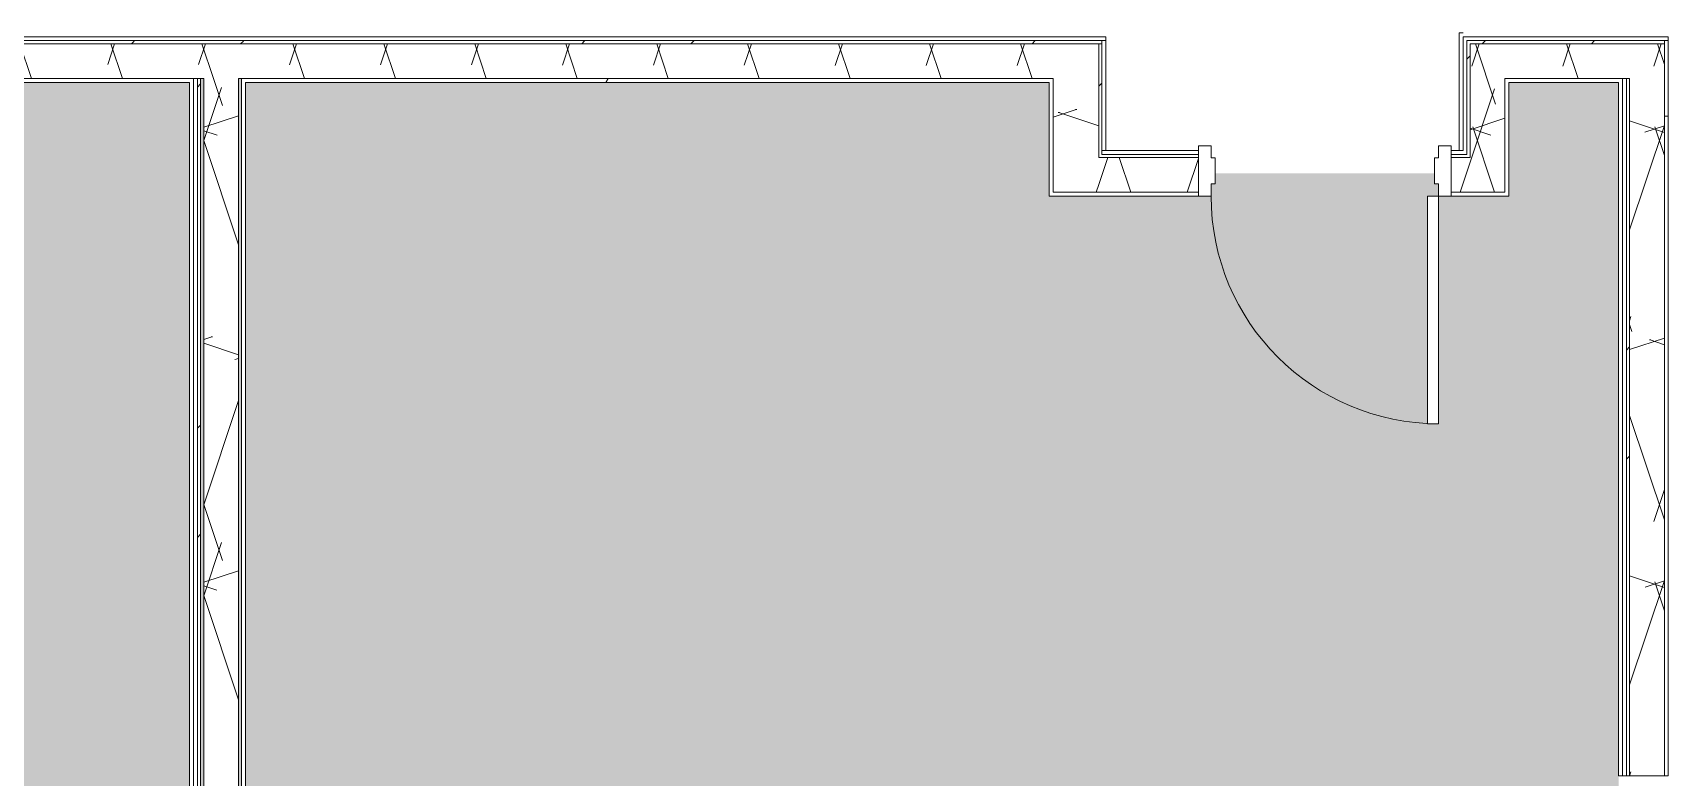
# Model space of a CAD drawing. Header units: inches. Extents: x -1551 to 2054, y 9767 to 12269.
# Drawn here: x 1000 to 1258.9, y 10263.5 to 10381.3 of the extents above; entities that cross this region are included whole.
import ezdxf

# ---------------------------------------------------------------- set-up
doc = ezdxf.new("R2010")
doc.units = ezdxf.units.IN
doc.header["$MEASUREMENT"] = 0
for name, color, linetype, lineweight in [('A-AREA-PATT-2', 254, 'Continuous', 9), ('A-AREA-PATT-8', 253, 'Continuous', 9), ('A-DOOR', 31, 'Continuous', 9), ('A-DOOR-FRAM', 31, 'Continuous', 9), ('A-WALL', 113, 'Continuous', 9), ('A-WALL-PATT-1', 8, 'Continuous', 9), ('A-WALL-PATT-2', 253, 'Continuous', 9), ('A-WALL-PATT-3', 7, 'Continuous', 9), ('A-WALL-PATT-5', 111, 'Continuous', 9), ('I-WALL', 2, 'Continuous', 9), ('I-WALL-1', 1, 'Continuous', 5)]:
    doc.layers.add(name, color=color, linetype=linetype, lineweight=lineweight)
pattern_1 = [(0, (3964.78, 0), (115.2, 28.8), [4.752, -81.648, 4.752, -81.648, -460.8]), (0, (3964.78, 0), (115.2, 28.8), [-172.8, 4.752, -168.048, 4.752, -81.648, -201.6]), (0, (3964.78, 0), (115.2, 28.8), [-432, 4.752, -52.848, 4.752, -139.248]), (120, (4007.98, 14.4), (-82.54153, 85.36613), [4.752, -81.648, 4.752, -81.648, -460.8]), (120, (4007.98, 14.4), (-82.54153, 85.36613), [-172.8, 4.752, -168.048, 4.752, -81.648, -201.6]), (120, (4007.98, 14.4), (-82.54153, 85.36613), [-432, 4.752, -52.848, 4.752, -139.248]), (240, (4022.38, 72), (-32.65847, -114.16613), [4.752, -81.648, 4.752, -81.648, -460.8]), (240, (4022.38, 72), (-32.65847, -114.16613), [-172.8, 4.752, -168.048, 4.752, -81.648, -201.6]), (240, (4022.38, 72), (-32.65847, -114.16613), [-432, 4.752, -52.848, 4.752, -139.248])]
pattern_2 = [(45, (3964.78, 0), (-35.63818, 35.63818), []), (45, (3964.78, 54), (-35.63818, 35.63818), [])]
pattern_3 = [(161.57, (3966.5794, 1.8), (-14.4010124, -0.0012439), [0, -102.456, 11.376, 0]), (18.43, (3962.9794, 1.8), (-14.4010124, 0.0012439), [0, -102.456, 11.376, 0]), (108.43, (3966.5794, 1.8), (7.1973965, -36.003153), [34.146, -79.686]), (71.57, (3962.9794, 1.8), (7.1973965, 36.003153), [34.146, -79.686])]

# ---------------------------------------------------------------- blocks, each defined once
blk = doc.blocks.new('HOLLOW METAL - UNIT DOOR-2191977-KEY PLAN - 1ST FLOOR')
at = {"layer": 'A-DOOR'}
for p, q in [((16.25, -3.875), (18, -3.875)), ((16.25, -39.875), (16.25, -3.875)), ((18, -3.875), (18, -39.875)), ((18, -39.875), (16.25, -39.875))]:
    blk.add_line(p, q, dxfattribs=at)
blk.add_arc((18, -3.875), 36, 180, 270, dxfattribs=at)
at = {"layer": 'A-DOOR-FRAM'}
for p, q in [((-20, 4.125), (-18, 4.125)), ((-20, -3.875), (-20, 4.125)), ((-18, 4.125), (-18, 2.1875)), ((18, 4.125), (20, 4.125)), ((18, 2.1875), (18, 4.125)), ((20, 4.125), (20, -3.875)), ((-18, 2.1875), (-17.375, 2.1875)), ((-17.375, 2.1875), (-17.375, -1.9375)), ((17.375, 2.1875), (18, 2.1875)), ((17.375, -1.9375), (17.375, 2.1875)), ((-18, -1.9375), (-18, -3.875)), ((-17.375, -1.9375), (-18, -1.9375)), ((18, -1.9375), (17.375, -1.9375)), ((18, -3.875), (18, -1.9375)), ((-18, -3.875), (-20, -3.875)), ((20, -3.875), (18, -3.875))]:
    blk.add_line(p, q, dxfattribs=at)

msp = doc.modelspace()

# ---------------------------------------------------------------- hatches: boundary and pattern name
at = {"layer": 'A-AREA-PATT-2'}
h = msp.add_hatch(color=256, dxfattribs=at)
h.paths.add_polyline_path([(962.51, 10014.9), (962.63, 10014.9), (962.63, 10017.71), (963.26, 10017.71), (963.26, 10014.9), (999.26, 10014.9), (999.26, 10017.71), (999.88, 10017.71), (1000.01, 10017.71), (1024.82, 10017.71), (1024.82, 10373.41), (897.63, 10373.41), (897.63, 10355.41), (871.97, 10355.41), (871.97, 10357.35), (871.34, 10357.35), (871.34, 10359.04), (836.59, 10359.04), (836.59, 10357.35), (835.97, 10357.35), (835.97, 10355.41), (831.91, 10355.41), (831.91, 10017.71), (835.78, 10017.71), (835.78, 10038.53), (863.66, 10038.53), (863.66, 10017.71), (962.51, 10017.71), (962.51, 10017.09)], flags=0)
h.paths.add_polyline_path([(837.72, 10319.41), (835.97, 10319.41), (835.97, 10355.41), (837.72, 10355.41), (837.72, 10345.68)], flags=0)
at = {"layer": 'A-AREA-PATT-8'}
h = msp.add_hatch(color=256, dxfattribs=at)
h.paths.add_polyline_path([(1095.88, 10014.9), (1096.01, 10014.9), (1096.01, 10017.71), (1215.78, 10017.71), (1215.78, 10038.53), (1243.66, 10038.53), (1243.66, 10017.71), (1251.03, 10017.71), (1251.03, 10373.41), (1233.67, 10373.41), (1233.67, 10355.41), (1222.54, 10355.41), (1222.42, 10357.35), (1221.92, 10357.35), (1221.89, 10359.04), (1187.17, 10359.04), (1187.17, 10357.35), (1186.54, 10357.35), (1186.54, 10355.41), (1160.88, 10355.41), (1160.88, 10373.41), (1033.69, 10373.41), (1033.69, 10017.71), (1058.51, 10017.71), (1058.63, 10017.71), (1059.26, 10017.71), (1059.26, 10014.9), (1095.26, 10014.9), (1095.26, 10017.71), (1095.88, 10017.71), (1095.88, 10017.09)], flags=0)
h.paths.add_polyline_path([(1220.79, 10319.41), (1220.79, 10355.41), (1222.54, 10355.41), (1222.54, 10319.41)], flags=0)
at = {"layer": 'A-WALL-PATT-1'}
h = msp.add_hatch(dxfattribs=at)
h.set_pattern_fill('FP_17', color=256, style=0, pattern_type=2)
h.set_pattern_definition(pattern_2)
h.paths.add_polyline_path([(1026.57, 10017.09), (1026.57, 10374.04), (1026.07, 10374.04), (1026.07, 10017.09)], flags=0)
at = {"layer": 'A-WALL-PATT-2'}
h = msp.add_hatch(dxfattribs=at)
h.set_pattern_fill('FP_4', color=256, style=0, pattern_type=2)
h.set_pattern_definition(pattern_3)
h.paths.add_polyline_path([(1032.57, 10017.09), (1032.57, 10374.04), (1027.07, 10374.02), (1027.07, 10017.09)], flags=0)
at = {"layer": 'A-WALL-PATT-3'}
h = msp.add_hatch(dxfattribs=at)
h.set_pattern_fill('FP_3', color=256, style=0, pattern_type=2)
h.set_pattern_definition(pattern_1)
h.paths.add_polyline_path([(1025.44, 10017.09), (1025.44, 10373.41), (1024.82, 10373.41), (1024.82, 10017.09)], flags=0)
h = msp.add_hatch(dxfattribs=at)
h.set_pattern_fill('FP_3', color=256, style=0, pattern_type=2)
h.set_pattern_definition(pattern_1)
h.paths.add_polyline_path([(1026.07, 10017.09), (1026.07, 10374.04), (1025.44, 10374.04), (1025.44, 10017.09)], flags=0)
h = msp.add_hatch(dxfattribs=at)
h.set_pattern_fill('FP_3', color=256, style=0, pattern_type=2)
h.set_pattern_definition(pattern_1)
h.paths.add_polyline_path([(1033.69, 10017.09), (1033.69, 10373.41), (1033.07, 10373.41), (1033.07, 10017.09)], flags=0)
at = {"layer": 'A-WALL-PATT-5'}
h = msp.add_hatch(dxfattribs=at)
h.set_pattern_fill('FP_17', color=256, style=0, pattern_type=2)
h.set_pattern_definition(pattern_2)
h.paths.add_polyline_path([(1161.51, 10379.54), (1169.26, 10379.54), (1169.26, 10380.04), (889.26, 10379.9), (889.26, 10379.54), (1160.88, 10379.54)], flags=0)
h = msp.add_hatch(dxfattribs=at)
h.set_pattern_fill('FP_4', color=256, style=0, pattern_type=2)
h.set_pattern_definition(pattern_3)
h.paths.add_polyline_path([(897.01, 10374.04), (1161.51, 10374.04), (1161.51, 10379.54), (897.01, 10379.54)], flags=0)
h = msp.add_hatch(dxfattribs=at)
h.set_pattern_fill('FP_4', color=256, style=0, pattern_type=2)
h.set_pattern_definition(pattern_3)
h.paths.add_polyline_path([(1161.51, 10356.04), (1168.76, 10356.04), (1168.76, 10379.54), (1161.51, 10379.54), (1161.51, 10365.42)], flags=0)
h = msp.add_hatch(dxfattribs=at)
h.set_pattern_fill('FP_17', color=256, style=0, pattern_type=2)
h.set_pattern_definition(pattern_2)
h.paths.add_polyline_path([(1168.76, 10361.54), (1169.26, 10361.54), (1169.26, 10379.54), (1168.76, 10379.54), (1168.76, 10362.66)], flags=0)
h = msp.add_hatch(dxfattribs=at)
h.set_pattern_fill('FP_17', color=256, style=0, pattern_type=2)
h.set_pattern_definition(pattern_2)
h.paths.add_polyline_path([(1227.54, 10361.54), (1227.54, 10380.04), (1227.04, 10380.04), (1227.04, 10361.54)], flags=0)
h = msp.add_hatch(dxfattribs=at)
h.set_pattern_fill('FP_17', color=256, style=0, pattern_type=2)
h.set_pattern_definition(pattern_2)
h.paths.add_polyline_path([(1251.66, 10379.54), (1258.28, 10379.54), (1258.28, 10380.04), (1227.54, 10380.04), (1227.54, 10379.54), (1251.03, 10379.54)], flags=0)
h = msp.add_hatch(dxfattribs=at)
h.set_pattern_fill('FP_4', color=256, style=0, pattern_type=2)
h.set_pattern_definition(pattern_3)
h.paths.add_polyline_path([(1233.04, 10356.04), (1233.04, 10379.54), (1227.54, 10379.54), (1227.54, 10356.04), (1229.25, 10356.04)], flags=0)
h = msp.add_hatch(dxfattribs=at)
h.set_pattern_fill('FP_4', color=256, style=0, pattern_type=2)
h.set_pattern_definition(pattern_3)
h.paths.add_polyline_path([(1252.28, 10374.04), (1252.78, 10374.04), (1252.78, 10379.54), (1233.04, 10379.54), (1233.04, 10374.04), (1251.66, 10374.04)], flags=0)
h = msp.add_hatch(dxfattribs=at)
h.set_pattern_fill('FP_4', color=256, style=0, pattern_type=2)
h.set_pattern_definition(pattern_3)
h.paths.add_polyline_path([(1252.78, 10263.71), (1258.28, 10263.71), (1258.28, 10379.54), (1252.78, 10379.54), (1252.78, 10266.72)], flags=0)
h = msp.add_hatch(dxfattribs=at)
h.set_pattern_fill('FP_3', color=256, style=0, pattern_type=2)
h.set_pattern_definition(pattern_1)
h.paths.add_polyline_path([(1258.91, 10263.71), (1258.78, 10380.04), (1258.28, 10380.04), (1258.28, 10263.71)], flags=0)
h = msp.add_hatch(dxfattribs=at)
h.set_pattern_fill('FP_3', color=256, style=0, pattern_type=2)
h.set_pattern_definition(pattern_1)
h.paths.add_polyline_path([(1033.07, 10373.41), (1160.88, 10373.41), (1160.88, 10374.04), (1033.07, 10374.04)], flags=0)
h.paths.add_polyline_path([(905.83, 10373.41), (1025.44, 10373.41), (1025.44, 10374.04), (897.63, 10374.04), (897.63, 10373.41)], flags=0)
h = msp.add_hatch(dxfattribs=at)
h.set_pattern_fill('FP_17', color=256, style=0, pattern_type=2)
h.set_pattern_definition(pattern_2)
h.paths.add_polyline_path([(1252.78, 10263.71), (1252.78, 10374.04), (1252.28, 10374.04), (1252.28, 10263.71)], flags=0)
h = msp.add_hatch(dxfattribs=at)
h.set_pattern_fill('FP_4', color=256, style=0, pattern_type=2)
h.set_pattern_definition(pattern_3)
h.paths.add_polyline_path([(1169.26, 10356.04), (1184.54, 10356.04), (1184.54, 10361.54), (1168.76, 10361.54), (1168.76, 10356.04)], flags=0)
h.paths.add_polyline_path([(1227.04, 10356.04), (1227.54, 10356.04), (1227.54, 10361.54), (1224.54, 10361.48), (1224.54, 10356.04), (1226.42, 10356.04)], flags=0)
at = {"layer": 'I-WALL-1'}
for points in [[(1027.07, 10017.09), (1027.07, 10374.04), (1026.57, 10374.04), (1026.57, 10017.09)], [(1033.07, 10017.09), (1033.07, 10374.04), (1032.57, 10374.04), (1032.57, 10017.09)]]:
    msp.add_hatch(color=256, dxfattribs=at).paths.add_polyline_path(points, flags=0)

# ---------------------------------------------------------------- linework, layer by layer
at = {"layer": 'A-WALL'}
for p, q in [((888.63, 10380.04), (1169.88, 10380.04)), ((889.26, 10379.54), (1169.26, 10379.54)), ((1168.76, 10379.54), (1168.76, 10361.54)), ((1169.26, 10380.04), (1169.26, 10362.04)), ((1227.04, 10380.04), (1258.91, 10380.04)), ((1227.04, 10362.04), (1227.04, 10380.04)), ((1227.54, 10379.54), (1258.28, 10379.54)), ((1227.54, 10361.54), (1227.54, 10379.54)), ((1258.28, 10380.04), (1258.28, 10263.71)), ((897.01, 10374.04), (1027.07, 10374.04)), ((1025.44, 10017.09), (1025.44, 10374.04)), ((1026.07, 10017.09), (1026.07, 10374.04)), ((1026.57, 10017.09), (1026.57, 10374.04)), ((1027.07, 10017.09), (1027.07, 10374.04)), ((1032.57, 10017.09), (1032.57, 10374.04)), ((1032.57, 10374.04), (1161.51, 10374.04)), ((1033.07, 10017.09), (1033.07, 10374.04)), ((1161.51, 10374.04), (1161.51, 10356.04)), ((1233.04, 10374.04), (1252.78, 10374.04)), ((1233.04, 10356.04), (1233.04, 10374.04)), ((1251.66, 10374.04), (1251.66, 10263.71)), ((1252.28, 10374.04), (1252.28, 10263.71)), ((1252.78, 10374.04), (1252.78, 10263.71)), ((1184.54, 10361.54), (1168.76, 10361.54)), ((1169.88, 10362.66), (1169.26, 10362.66)), ((1184.54, 10362.04), (1169.26, 10362.04)), ((1227.04, 10362.04), (1224.54, 10362.04)), ((1227.54, 10361.54), (1224.54, 10361.54)), ((1184.54, 10356.04), (1161.51, 10356.04)), ((1233.04, 10356.04), (1224.54, 10356.04))]:
    msp.add_line(p, q, dxfattribs=at)
at = {"layer": 'I-WALL'}
for p, q in [((1169.88, 10380.66), (888.63, 10380.66)), ((1169.88, 10362.66), (1169.88, 10380.66)), ((1225.79, 10381.29), (1225.79, 10362.66)), ((1226.42, 10381.29), (1225.79, 10381.29)), ((1258.91, 10380.66), (1226.42, 10380.66)), ((1226.42, 10380.66), (1226.42, 10362.66)), ((1226.42, 10362.66), (1226.42, 10380.66)), ((1258.91, 10263.71), (1258.91, 10380.66)), ((897.63, 10373.41), (1024.82, 10373.41)), ((1024.82, 10373.41), (1024.82, 10017.09)), ((1033.69, 10017.09), (1033.69, 10373.41)), ((1033.69, 10373.41), (1160.88, 10373.41)), ((1160.88, 10373.41), (1160.88, 10355.41)), ((1233.67, 10373.41), (1251.03, 10373.41)), ((1233.67, 10355.41), (1233.67, 10373.41)), ((1251.03, 10373.41), (1251.03, 10263.71)), ((1184.54, 10362.66), (1169.88, 10362.66)), ((1224.54, 10362.66), (1226.42, 10362.66)), ((1160.88, 10355.41), (1184.54, 10355.41)), ((1224.54, 10355.41), (1233.67, 10355.41)), ((1251.03, 10263.71), (1258.91, 10263.71))]:
    msp.add_line(p, q, dxfattribs=at)

# ---------------------------------------------------------------- block references
at = {"layer": 'A-DOOR'}
msp.add_blockref('HOLLOW METAL - UNIT DOOR-2191977-KEY PLAN - 1ST FLOOR', (1204.54, 10359.29), dxfattribs=at)

doc.saveas('drawing.dxf')
